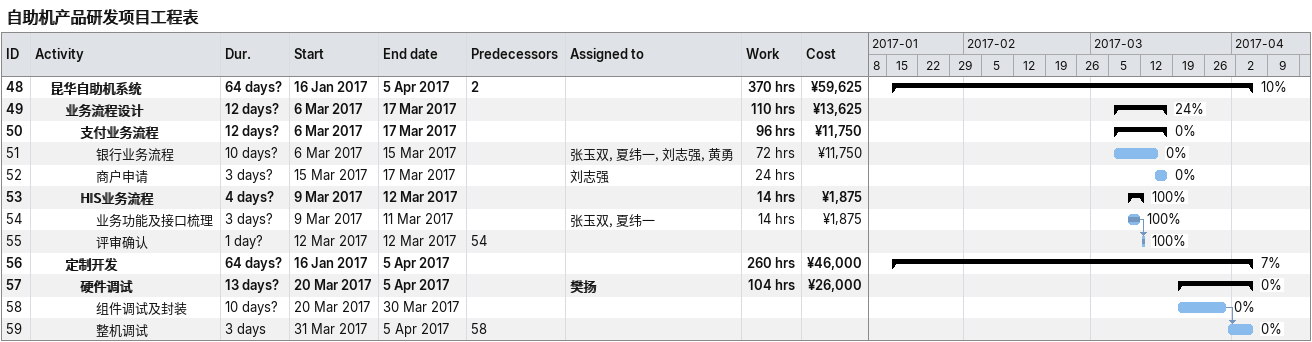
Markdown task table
自助机产品研发项目工程表

| ID | Level | Task | Duration | Start | Finish | Predecessors | Resources | % complete | Work (h) | Cost (¥) |
|---|---|---|---|---|---|---|---|---|---|---|
| 48 | 2 | **昆华自助机系统** | 64d? | 2017-01-16 | 2017-04-05 | 2 |  | 10 | 370 | 59625 |
| 49 | 3 | **业务流程设计** | 12d? | 2017-03-06 | 2017-03-17 |  |  | 24 | 110 | 13625 |
| 50 | 4 | **支付业务流程** | 12d? | 2017-03-06 | 2017-03-17 |  |  | 0 | 96 | 11750 |
| 51 | 5 | 银行业务流程 | 10d? | 2017-03-06 | 2017-03-15 |  | 张玉双, 夏纬一, 刘志强, 黄勇 | 0 | 72 | 11750 |
| 52 | 5 | 商户申请 | 3d? | 2017-03-15 | 2017-03-17 |  | 刘志强 | 0 | 24 |  |
| 53 | 4 | **HIS业务流程** | 4d? | 2017-03-09 | 2017-03-12 |  |  | 100 | 14 | 1875 |
| 54 | 5 | 业务功能及接口梳理 | 3d? | 2017-03-09 | 2017-03-11 |  | 张玉双, 夏纬一 | 100 | 14 | 1875 |
| 55 | 5 | 评审确认 | 1d? | 2017-03-12 | 2017-03-12 | 54 |  | 100 |  |  |
| 56 | 3 | **定制开发** | 64d? | 2017-01-16 | 2017-04-05 |  |  | 7 | 260 | 46000 |
| 57 | 4 | **硬件调试** | 13d? | 2017-03-20 | 2017-04-05 |  | 樊扬 | 0 | 104 | 26000 |
| 58 | 5 | 组件调试及封装 | 10d? | 2017-03-20 | 2017-03-30 |  |  | 0 |  |  |
| 59 | 5 | 整机调试 | 3d | 2017-03-31 | 2017-04-05 | 58 |  | 0 |  |  |
